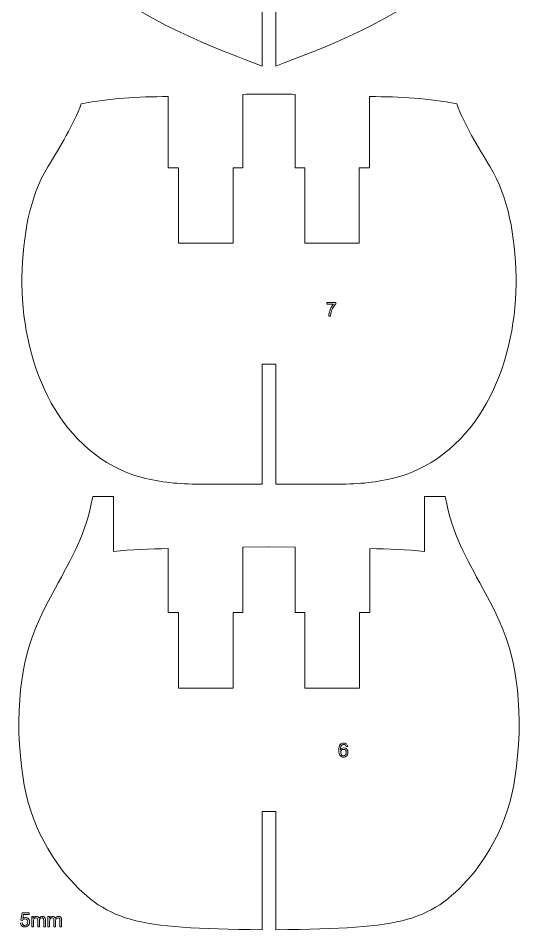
# Model space of a CAD drawing. Header units: millimetres. Extents: x -437 to 859, y -1313 to 762.
# Drawn here: x -437 to -218.4, y -376.7 to 20.5 of the extents above; entities that cross this region are included whole.
import ezdxf

# ---------------------------------------------------------------- set-up
doc = ezdxf.new("R2010")
doc.units = ezdxf.units.MM
doc.header["$MEASUREMENT"] = 0
doc.layers.add('Ebene 1', color=7, linetype='Continuous')

msp = doc.modelspace()

# ---------------------------------------------------------------- linework, layer by layer
at = {"layer": 'Ebene 1', "color": 250, "lineweight": 5}
for points, knots in [([(-327.7291, 194.6862), (-327.7291, 194.6862), (-339.061, 194.6862), (-339.061, 194.6862), (-339.061, 194.6862), (-339.061, 194.6862), (-339.061, 131.2416), (-339.061, 131.2416), (-339.061, 131.2416), (-339.061, 131.2416), (-343.3555, 131.2416), (-343.3555, 131.2416), (-343.3555, 131.2416), (-343.3555, 131.2416), (-343.3555, 98.8497), (-343.3555, 98.8497), (-343.3555, 98.8497), (-343.3555, 98.8497), (-367.0775, 98.8497), (-367.0775, 98.8497), (-367.0775, 98.8497), (-367.0775, 98.8497), (-367.0775, 131.2416), (-367.0775, 131.2416), (-367.0775, 131.2416), (-367.0775, 131.2416), (-371.5765, 131.2416), (-371.5765, 131.2416), (-371.5765, 131.2416), (-371.5765, 131.2416), (-371.5765, 161.7084), (-371.5765, 161.7084), (-371.5765, 161.7084), (-371.5765, 161.7084), (-377.7582, 161.7084), (-377.7582, 161.7084), (-377.7582, 161.7084), (-377.7582, 161.7084), (-377.7582, 192.8722), (-377.7582, 192.8722), (-377.7582, 192.8722), (-386.5273, 192.2077), (-394.0223, 191.9216), (-402.1544, 190.6842), (-402.1544, 190.6842), (-402.0526, 178.9743), (-403.6272, 170.0076), (-406.421, 159.6693), (-406.421, 159.6693), (-413.1707, 138.8286), (-423.8901, 119.0365), (-424.1985, 97.1472), (-424.1985, 97.1472), (-423.9293, 71.544), (-414.458, 46.5042), (-390.9956, 28.2252), (-390.9956, 28.2252), (-371.001, 14.8393), (-350.5369, 7.1813), (-330.7301, -0.3829), (-330.7301, -0.3829), (-330.7301, -0.3829), (-330.7301, 45.2817), (-330.7301, 45.2817), (-330.7301, 45.2817), (-330.7301, 45.2817), (-327.7291, 45.2817), (-327.7291, 45.2817)], [0, 0, 0, 0, 0.05882353, 0.05882353, 0.05882353, 0.05882353, 0.11764706, 0.11764706, 0.11764706, 0.11764706, 0.17647059, 0.17647059, 0.17647059, 0.17647059, 0.23529412, 0.23529412, 0.23529412, 0.23529412, 0.29411765, 0.29411765, 0.29411765, 0.29411765, 0.35294118, 0.35294118, 0.35294118, 0.35294118, 0.41176471, 0.41176471, 0.41176471, 0.41176471, 0.47058824, 0.47058824, 0.47058824, 0.47058824, 0.52941176, 0.52941176, 0.52941176, 0.52941176, 0.58823529, 0.58823529, 0.58823529, 0.58823529, 0.64705882, 0.64705882, 0.64705882, 0.64705882, 0.70588235, 0.70588235, 0.70588235, 0.70588235, 0.76470588, 0.76470588, 0.76470588, 0.76470588, 0.82352941, 0.82352941, 0.82352941, 0.82352941, 0.88235294, 0.88235294, 0.88235294, 0.88235294, 0.94117647, 0.94117647, 0.94117647, 0.94117647, 1, 1, 1, 1]), ([(-327.7585, 194.6862), (-327.7585, 194.6862), (-316.4266, 194.6862), (-316.4266, 194.6862), (-316.4266, 194.6862), (-316.4266, 194.6862), (-316.4266, 131.2416), (-316.4266, 131.2416), (-316.4266, 131.2416), (-316.4266, 131.2416), (-312.1321, 131.2416), (-312.1321, 131.2416), (-312.1321, 131.2416), (-312.1321, 131.2416), (-312.1321, 98.8497), (-312.1321, 98.8497), (-312.1321, 98.8497), (-312.1321, 98.8497), (-288.4101, 98.8497), (-288.4101, 98.8497), (-288.4101, 98.8497), (-288.4101, 98.8497), (-288.4101, 131.2416), (-288.4101, 131.2416), (-288.4101, 131.2416), (-288.4101, 131.2416), (-283.9111, 131.2416), (-283.9111, 131.2416), (-283.9111, 131.2416), (-283.9111, 131.2416), (-283.9111, 161.7084), (-283.9111, 161.7084), (-283.9111, 161.7084), (-283.9111, 161.7084), (-277.7294, 161.7084), (-277.7294, 161.7084), (-277.7294, 161.7084), (-277.7294, 161.7084), (-277.7294, 192.8722), (-277.7294, 192.8722), (-277.7294, 192.8722), (-268.9603, 192.2077), (-261.4653, 191.9216), (-253.3332, 190.6842), (-253.3332, 190.6842), (-253.435, 178.9743), (-251.8604, 170.0076), (-249.0666, 159.6693), (-249.0666, 159.6693), (-242.3169, 138.8286), (-231.5975, 119.0365), (-231.2891, 97.1472), (-231.2891, 97.1472), (-231.5583, 71.544), (-241.0296, 46.5042), (-264.492, 28.2252), (-264.492, 28.2252), (-284.4866, 14.8393), (-304.9507, 7.1813), (-324.7575, -0.3829), (-324.7575, -0.3829), (-324.7575, -0.3829), (-324.7575, 45.2817), (-324.7575, 45.2817), (-324.7575, 45.2817), (-324.7575, 45.2817), (-327.7585, 45.2817), (-327.7585, 45.2817)], [0, 0, 0, 0, 0.05882353, 0.05882353, 0.05882353, 0.05882353, 0.11764706, 0.11764706, 0.11764706, 0.11764706, 0.17647059, 0.17647059, 0.17647059, 0.17647059, 0.23529412, 0.23529412, 0.23529412, 0.23529412, 0.29411765, 0.29411765, 0.29411765, 0.29411765, 0.35294118, 0.35294118, 0.35294118, 0.35294118, 0.41176471, 0.41176471, 0.41176471, 0.41176471, 0.47058824, 0.47058824, 0.47058824, 0.47058824, 0.52941176, 0.52941176, 0.52941176, 0.52941176, 0.58823529, 0.58823529, 0.58823529, 0.58823529, 0.64705882, 0.64705882, 0.64705882, 0.64705882, 0.70588235, 0.70588235, 0.70588235, 0.70588235, 0.76470588, 0.76470588, 0.76470588, 0.76470588, 0.82352941, 0.82352941, 0.82352941, 0.82352941, 0.88235294, 0.88235294, 0.88235294, 0.88235294, 0.94117647, 0.94117647, 0.94117647, 0.94117647, 1, 1, 1, 1]), ([(-327.7291, -12.5769), (-331.4852, -12.5448), (-335.2731, -12.6081), (-339.061, -12.735), (-339.061, -12.735), (-339.061, -12.735), (-339.061, -44.7294), (-339.061, -44.7294), (-339.061, -44.7294), (-339.061, -44.7294), (-343.3555, -44.7294), (-343.3555, -44.7294), (-343.3555, -44.7294), (-343.3555, -44.7294), (-343.3555, -77.4954), (-343.3555, -77.4954), (-343.3555, -77.4954), (-343.3555, -77.4954), (-367.0775, -77.4954), (-367.0775, -77.4954), (-367.0775, -77.4954), (-367.0775, -77.4954), (-367.0775, -44.7294), (-367.0775, -44.7294), (-367.0775, -44.7294), (-367.0775, -44.7294), (-371.5765, -44.7294), (-371.5765, -44.7294), (-371.5765, -44.7294), (-371.5765, -44.7294), (-371.5765, -13.6843), (-371.5765, -13.6843), (-371.5765, -13.6843), (-385.0031, -13.6556), (-397.3727, -14.5329), (-409.5007, -16.7692), (-409.5007, -16.7692), (-412.9214, -26.0496), (-418.6182, -35.3515), (-424.0794, -44.3464), (-424.0794, -44.3464), (-432.3539, -57.975), (-434.7016, -73.9323), (-435.4455, -92.3097), (-435.4455, -92.3097), (-435.7335, -127.5103), (-421.3331, -166.8643), (-386.1662, -178.766), (-386.1662, -178.766), (-377.5304, -181.3221), (-370.5154, -182.2574), (-361.1706, -182.4837), (-361.1706, -182.4837), (-361.1706, -182.4837), (-330.7301, -182.5628), (-330.7301, -182.5628), (-330.7301, -182.5628), (-330.7301, -182.5628), (-330.7301, -130.302), (-330.7301, -130.302), (-330.7301, -130.302), (-330.7301, -130.302), (-327.7291, -130.302), (-327.7291, -130.302)], [0, 0, 0, 0, 0.0625, 0.0625, 0.0625, 0.0625, 0.125, 0.125, 0.125, 0.125, 0.1875, 0.1875, 0.1875, 0.1875, 0.25, 0.25, 0.25, 0.25, 0.3125, 0.3125, 0.3125, 0.3125, 0.375, 0.375, 0.375, 0.375, 0.4375, 0.4375, 0.4375, 0.4375, 0.5, 0.5, 0.5, 0.5, 0.5625, 0.5625, 0.5625, 0.5625, 0.625, 0.625, 0.625, 0.625, 0.6875, 0.6875, 0.6875, 0.6875, 0.75, 0.75, 0.75, 0.75, 0.8125, 0.8125, 0.8125, 0.8125, 0.875, 0.875, 0.875, 0.875, 0.9375, 0.9375, 0.9375, 0.9375, 1, 1, 1, 1]), ([(-327.6855, -12.5769), (-323.9294, -12.5448), (-320.1415, -12.6081), (-316.3536, -12.735), (-316.3536, -12.735), (-316.3536, -12.735), (-316.3536, -44.7294), (-316.3536, -44.7294), (-316.3536, -44.7294), (-316.3536, -44.7294), (-312.0591, -44.7294), (-312.0591, -44.7294), (-312.0591, -44.7294), (-312.0591, -44.7294), (-312.0591, -77.4954), (-312.0591, -77.4954), (-312.0591, -77.4954), (-312.0591, -77.4954), (-288.3371, -77.4954), (-288.3371, -77.4954), (-288.3371, -77.4954), (-288.3371, -77.4954), (-288.3371, -44.7294), (-288.3371, -44.7294), (-288.3371, -44.7294), (-288.3371, -44.7294), (-283.8381, -44.7294), (-283.8381, -44.7294), (-283.8381, -44.7294), (-283.8381, -44.7294), (-283.8381, -13.6843), (-283.8381, -13.6843), (-283.8381, -13.6843), (-270.4115, -13.6556), (-258.0419, -14.5329), (-245.9139, -16.7692), (-245.9139, -16.7692), (-242.4932, -26.0496), (-236.7964, -35.3515), (-231.3352, -44.3464), (-231.3352, -44.3464), (-223.0607, -57.975), (-220.713, -73.9323), (-219.9691, -92.3097), (-219.9691, -92.3097), (-219.6811, -127.5103), (-234.0815, -166.8643), (-269.2484, -178.766), (-269.2484, -178.766), (-277.8842, -181.3221), (-284.8992, -182.2574), (-294.244, -182.4837), (-294.244, -182.4837), (-294.244, -182.4837), (-324.6845, -182.5628), (-324.6845, -182.5628), (-324.6845, -182.5628), (-324.6845, -182.5628), (-324.6845, -130.302), (-324.6845, -130.302), (-324.6845, -130.302), (-324.6845, -130.302), (-327.6855, -130.302), (-327.6855, -130.302)], [0, 0, 0, 0, 0.0625, 0.0625, 0.0625, 0.0625, 0.125, 0.125, 0.125, 0.125, 0.1875, 0.1875, 0.1875, 0.1875, 0.25, 0.25, 0.25, 0.25, 0.3125, 0.3125, 0.3125, 0.3125, 0.375, 0.375, 0.375, 0.375, 0.4375, 0.4375, 0.4375, 0.4375, 0.5, 0.5, 0.5, 0.5, 0.5625, 0.5625, 0.5625, 0.5625, 0.625, 0.625, 0.625, 0.625, 0.6875, 0.6875, 0.6875, 0.6875, 0.75, 0.75, 0.75, 0.75, 0.8125, 0.8125, 0.8125, 0.8125, 0.875, 0.875, 0.875, 0.875, 0.9375, 0.9375, 0.9375, 0.9375, 1, 1, 1, 1]), ([(-302.52, -104.0585), (-302.52, -104.0585), (-302.52, -103.3431), (-302.52, -103.3431), (-302.52, -103.3431), (-302.52, -103.3431), (-298.5971, -103.3431), (-298.5971, -103.3431), (-298.5971, -103.3431), (-298.5971, -103.3431), (-298.5971, -103.9216), (-298.5971, -103.9216), (-298.5971, -103.9216), (-298.9824, -104.3323), (-299.3648, -104.8784), (-299.7444, -105.5585), (-299.7444, -105.5585), (-300.1226, -106.2387), (-300.4161, -106.94), (-300.6221, -107.6583), (-300.6221, -107.6583), (-300.7717, -108.1663), (-300.8662, -108.7208), (-300.9071, -109.3248), (-300.9071, -109.3248), (-300.9071, -109.3248), (-301.672, -109.3248), (-301.672, -109.3248), (-301.672, -109.3248), (-301.6635, -108.8478), (-301.5704, -108.2721), (-301.3911, -107.5962), (-301.3911, -107.5962), (-301.2119, -106.9217), (-300.9551, -106.2697), (-300.6207, -105.6432), (-300.6207, -105.6432), (-300.2848, -105.0167), (-299.9292, -104.4875), (-299.5511, -104.0585), (-299.5511, -104.0585), (-299.5511, -104.0585), (-302.52, -104.0585), (-302.52, -104.0585)], [0, 0, 0, 0, 0.09090909, 0.09090909, 0.09090909, 0.09090909, 0.18181818, 0.18181818, 0.18181818, 0.18181818, 0.27272727, 0.27272727, 0.27272727, 0.27272727, 0.36363636, 0.36363636, 0.36363636, 0.36363636, 0.45454545, 0.45454545, 0.45454545, 0.45454545, 0.54545455, 0.54545455, 0.54545455, 0.54545455, 0.63636364, 0.63636364, 0.63636364, 0.63636364, 0.72727273, 0.72727273, 0.72727273, 0.72727273, 0.81818182, 0.81818182, 0.81818182, 0.81818182, 0.90909091, 0.90909091, 0.90909091, 0.90909091, 1, 1, 1, 1]), ([(-327.7291, -209.817), (-327.7291, -209.817), (-339.061, -210.0215), (-339.061, -210.0215), (-339.061, -210.0215), (-339.061, -210.0215), (-339.061, -238.447), (-339.061, -238.447), (-339.061, -238.447), (-339.061, -238.447), (-343.3555, -238.447), (-343.3555, -238.447), (-343.3555, -238.447), (-343.3555, -238.447), (-343.3555, -271.3715), (-343.3555, -271.3715), (-343.3555, -271.3715), (-343.3555, -271.3715), (-367.0775, -271.3715), (-367.0775, -271.3715), (-367.0775, -271.3715), (-367.0775, -271.3715), (-367.0775, -238.447), (-367.0775, -238.447), (-367.0775, -238.447), (-367.0775, -238.447), (-371.5765, -238.447), (-371.5765, -238.447), (-371.5765, -238.447), (-371.5765, -238.447), (-371.5765, -210.635), (-371.5765, -210.635), (-371.5765, -210.635), (-379.6844, -210.7201), (-387.6655, -210.9517), (-395.503, -211.911), (-395.503, -211.911), (-395.503, -211.911), (-395.503, -187.9355), (-395.503, -187.9355), (-395.503, -187.9355), (-395.503, -187.9355), (-404.501, -187.9355), (-404.501, -187.9355), (-404.501, -187.9355), (-407.6773, -205.1602), (-413.5446, -214.1049), (-420.861, -228.0175), (-420.861, -228.0175), (-432.4726, -248.7369), (-436.9773, -262.9012), (-436.652, -291.0035), (-436.652, -291.0035), (-435.5653, -319.0035), (-430.4856, -333.2245), (-417.5935, -351.1265), (-417.5935, -351.1265), (-398.368, -373.6543), (-387.0775, -376.0341), (-330.7301, -376.689), (-330.7301, -376.689), (-330.7301, -376.689), (-330.7301, -325.155), (-330.7301, -325.155), (-330.7301, -325.155), (-330.7301, -325.155), (-327.7291, -325.1549), (-327.7291, -325.1549)], [0, 0, 0, 0, 0.05882353, 0.05882353, 0.05882353, 0.05882353, 0.11764706, 0.11764706, 0.11764706, 0.11764706, 0.17647059, 0.17647059, 0.17647059, 0.17647059, 0.23529412, 0.23529412, 0.23529412, 0.23529412, 0.29411765, 0.29411765, 0.29411765, 0.29411765, 0.35294118, 0.35294118, 0.35294118, 0.35294118, 0.41176471, 0.41176471, 0.41176471, 0.41176471, 0.47058824, 0.47058824, 0.47058824, 0.47058824, 0.52941176, 0.52941176, 0.52941176, 0.52941176, 0.58823529, 0.58823529, 0.58823529, 0.58823529, 0.64705882, 0.64705882, 0.64705882, 0.64705882, 0.70588235, 0.70588235, 0.70588235, 0.70588235, 0.76470588, 0.76470588, 0.76470588, 0.76470588, 0.82352941, 0.82352941, 0.82352941, 0.82352941, 0.88235294, 0.88235294, 0.88235294, 0.88235294, 0.94117647, 0.94117647, 0.94117647, 0.94117647, 1, 1, 1, 1]), ([(-327.6683, -209.817), (-327.6683, -209.817), (-316.3364, -210.0215), (-316.3364, -210.0215), (-316.3364, -210.0215), (-316.3364, -210.0215), (-316.3364, -238.447), (-316.3364, -238.447), (-316.3364, -238.447), (-316.3364, -238.447), (-312.0419, -238.447), (-312.0419, -238.447), (-312.0419, -238.447), (-312.0419, -238.447), (-312.0419, -271.3715), (-312.0419, -271.3715), (-312.0419, -271.3715), (-312.0419, -271.3715), (-288.3199, -271.3715), (-288.3199, -271.3715), (-288.3199, -271.3715), (-288.3199, -271.3715), (-288.3199, -238.447), (-288.3199, -238.447), (-288.3199, -238.447), (-288.3199, -238.447), (-283.8209, -238.447), (-283.8209, -238.447), (-283.8209, -238.447), (-283.8209, -238.447), (-283.8209, -210.635), (-283.8209, -210.635), (-283.8209, -210.635), (-275.713, -210.7201), (-267.7319, -210.9517), (-259.8944, -211.911), (-259.8944, -211.911), (-259.8944, -211.911), (-259.8944, -187.9355), (-259.8944, -187.9355), (-259.8944, -187.9355), (-259.8944, -187.9355), (-250.8964, -187.9355), (-250.8964, -187.9355), (-250.8964, -187.9355), (-247.7201, -205.1602), (-241.8528, -214.1049), (-234.5364, -228.0175), (-234.5364, -228.0175), (-222.9248, -248.7369), (-218.4201, -262.9012), (-218.7454, -291.0035), (-218.7454, -291.0035), (-219.8321, -319.0035), (-224.9118, -333.2245), (-237.8039, -351.1265), (-237.8039, -351.1265), (-257.0294, -373.6543), (-268.3199, -376.0341), (-324.6673, -376.689), (-324.6673, -376.689), (-324.6673, -376.689), (-324.6673, -325.155), (-324.6673, -325.155), (-324.6673, -325.155), (-324.6673, -325.155), (-327.6683, -325.1549), (-327.6683, -325.1549)], [0, 0, 0, 0, 0.05882353, 0.05882353, 0.05882353, 0.05882353, 0.11764706, 0.11764706, 0.11764706, 0.11764706, 0.17647059, 0.17647059, 0.17647059, 0.17647059, 0.23529412, 0.23529412, 0.23529412, 0.23529412, 0.29411765, 0.29411765, 0.29411765, 0.29411765, 0.35294118, 0.35294118, 0.35294118, 0.35294118, 0.41176471, 0.41176471, 0.41176471, 0.41176471, 0.47058824, 0.47058824, 0.47058824, 0.47058824, 0.52941176, 0.52941176, 0.52941176, 0.52941176, 0.58823529, 0.58823529, 0.58823529, 0.58823529, 0.64705882, 0.64705882, 0.64705882, 0.64705882, 0.70588235, 0.70588235, 0.70588235, 0.70588235, 0.76470588, 0.76470588, 0.76470588, 0.76470588, 0.82352941, 0.82352941, 0.82352941, 0.82352941, 0.88235294, 0.88235294, 0.88235294, 0.88235294, 0.94117647, 0.94117647, 0.94117647, 0.94117647, 1, 1, 1, 1]), ([(-293.3942, -296.8261), (-293.3942, -296.8261), (-294.1336, -296.884), (-294.1336, -296.884), (-294.1336, -296.884), (-294.2, -296.5919), (-294.2931, -296.3788), (-294.4145, -296.2476), (-294.4145, -296.2476), (-294.6162, -296.0345), (-294.8646, -295.9287), (-295.1595, -295.9287), (-295.1595, -295.9287), (-295.3966, -295.9287), (-295.604, -295.995), (-295.7832, -296.1276), (-295.7832, -296.1276), (-296.0175, -296.2984), (-296.2023, -296.5482), (-296.3378, -296.8755), (-296.3378, -296.8755), (-296.4719, -297.2029), (-296.5424, -297.67), (-296.5481, -298.2768), (-296.5481, -298.2768), (-296.3689, -298.0044), (-296.1501, -297.8012), (-295.8905, -297.6686), (-295.8905, -297.6686), (-295.6322, -297.5374), (-295.3599, -297.471), (-295.0763, -297.471), (-295.0763, -297.471), (-294.5796, -297.471), (-294.1576, -297.6531), (-293.8091, -298.0185), (-293.8091, -298.0185), (-293.4605, -298.384), (-293.2856, -298.8553), (-293.2856, -299.4339), (-293.2856, -299.4339), (-293.2856, -299.8149), (-293.3688, -300.1677), (-293.5325, -300.4951), (-293.5325, -300.4951), (-293.6962, -300.821), (-293.922, -301.0722), (-294.2084, -301.2458), (-294.2084, -301.2458), (-294.4949, -301.4193), (-294.8194, -301.5054), (-295.1835, -301.5054), (-295.1835, -301.5054), (-295.8044, -301.5054), (-296.3096, -301.2782), (-296.7005, -300.821), (-296.7005, -300.821), (-297.0928, -300.3652), (-297.2875, -299.6131), (-297.2875, -298.5661), (-297.2875, -298.5661), (-297.2875, -297.3948), (-297.0716, -296.5439), (-296.6384, -296.0119), (-296.6384, -296.0119), (-296.2616, -295.5491), (-295.7536, -295.3163), (-295.113, -295.3163), (-295.113, -295.3163), (-294.6374, -295.3163), (-294.2465, -295.4503), (-293.9417, -295.7184), (-293.9417, -295.7184), (-293.6369, -295.9851), (-293.4549, -296.3548), (-293.3942, -296.8261)], [0, 0, 0, 0, 0.05263158, 0.05263158, 0.05263158, 0.05263158, 0.10526316, 0.10526316, 0.10526316, 0.10526316, 0.15789474, 0.15789474, 0.15789474, 0.15789474, 0.21052632, 0.21052632, 0.21052632, 0.21052632, 0.26315789, 0.26315789, 0.26315789, 0.26315789, 0.31578947, 0.31578947, 0.31578947, 0.31578947, 0.36842105, 0.36842105, 0.36842105, 0.36842105, 0.42105263, 0.42105263, 0.42105263, 0.42105263, 0.47368421, 0.47368421, 0.47368421, 0.47368421, 0.52631579, 0.52631579, 0.52631579, 0.52631579, 0.57894737, 0.57894737, 0.57894737, 0.57894737, 0.63157895, 0.63157895, 0.63157895, 0.63157895, 0.68421053, 0.68421053, 0.68421053, 0.68421053, 0.73684211, 0.73684211, 0.73684211, 0.73684211, 0.78947368, 0.78947368, 0.78947368, 0.78947368, 0.84210526, 0.84210526, 0.84210526, 0.84210526, 0.89473684, 0.89473684, 0.89473684, 0.89473684, 0.94736842, 0.94736842, 0.94736842, 0.94736842, 1, 1, 1, 1]), ([(-296.4324, -299.4381), (-296.4324, -299.6949), (-296.3773, -299.9405), (-296.2687, -300.1747), (-296.2687, -300.1747), (-296.16, -300.409), (-296.0076, -300.5868), (-295.8129, -300.7095), (-295.8129, -300.7095), (-295.6167, -300.8323), (-295.4107, -300.8944), (-295.1962, -300.8944), (-295.1962, -300.8944), (-294.8815, -300.8944), (-294.612, -300.7674), (-294.3862, -300.5134), (-294.3862, -300.5134), (-294.1605, -300.2594), (-294.0476, -299.9151), (-294.0476, -299.4805), (-294.0476, -299.4805), (-294.0476, -299.0614), (-294.159, -298.7312), (-294.382, -298.4899), (-294.382, -298.4899), (-294.605, -298.2486), (-294.8858, -298.1286), (-295.2244, -298.1286), (-295.2244, -298.1286), (-295.5617, -298.1286), (-295.8467, -298.2486), (-296.081, -298.4899), (-296.081, -298.4899), (-296.3152, -298.7312), (-296.4324, -299.0472), (-296.4324, -299.4381)], [0, 0, 0, 0, 0.11111111, 0.11111111, 0.11111111, 0.11111111, 0.22222222, 0.22222222, 0.22222222, 0.22222222, 0.33333333, 0.33333333, 0.33333333, 0.33333333, 0.44444444, 0.44444444, 0.44444444, 0.44444444, 0.55555556, 0.55555556, 0.55555556, 0.55555556, 0.66666667, 0.66666667, 0.66666667, 0.66666667, 0.77777778, 0.77777778, 0.77777778, 0.77777778, 0.88888889, 0.88888889, 0.88888889, 0.88888889, 1, 1, 1, 1]), ([(-436.0095, -373.7667), (-436.0095, -373.7667), (-435.2278, -373.7004), (-435.2278, -373.7004), (-435.2278, -373.7004), (-435.1699, -374.0814), (-435.0359, -374.3664), (-434.8256, -374.5583), (-434.8256, -374.5583), (-434.6139, -374.7502), (-434.3599, -374.8462), (-434.0622, -374.8462), (-434.0622, -374.8462), (-433.7038, -374.8462), (-433.4004, -374.7107), (-433.1534, -374.4412), (-433.1534, -374.4412), (-432.9051, -374.1703), (-432.7809, -373.8118), (-432.7809, -373.3659), (-432.7809, -373.3659), (-432.7809, -372.9412), (-432.8994, -372.6068), (-433.1379, -372.3612), (-433.1379, -372.3612), (-433.3764, -372.1157), (-433.6882, -371.9929), (-434.0749, -371.9929), (-434.0749, -371.9929), (-434.3148, -371.9929), (-434.5307, -372.048), (-434.724, -372.1566), (-434.724, -372.1566), (-434.9173, -372.2653), (-435.0683, -372.4064), (-435.1784, -372.5799), (-435.1784, -372.5799), (-435.1784, -372.5799), (-435.8769, -372.4896), (-435.8769, -372.4896), (-435.8769, -372.4896), (-435.8769, -372.4896), (-435.2899, -369.3767), (-435.2899, -369.3767), (-435.2899, -369.3767), (-435.2899, -369.3767), (-432.2757, -369.3767), (-432.2757, -369.3767), (-432.2757, -369.3767), (-432.2757, -369.3767), (-432.2757, -370.0879), (-432.2757, -370.0879), (-432.2757, -370.0879), (-432.2757, -370.0879), (-434.6944, -370.0879), (-434.6944, -370.0879), (-434.6944, -370.0879), (-434.6944, -370.0879), (-435.0218, -371.7163), (-435.0218, -371.7163), (-435.0218, -371.7163), (-434.6577, -371.4623), (-434.2753, -371.3353), (-433.8759, -371.3353), (-433.8759, -371.3353), (-433.3468, -371.3353), (-432.9008, -371.5188), (-432.5368, -371.8857), (-432.5368, -371.8857), (-432.1727, -372.2526), (-431.9907, -372.7239), (-431.9907, -373.2996), (-431.9907, -373.2996), (-431.9907, -373.8485), (-432.1515, -374.3227), (-432.4705, -374.722), (-432.4705, -374.722), (-432.8599, -375.2117), (-433.3905, -375.4572), (-434.0622, -375.4572), (-434.0622, -375.4572), (-434.6139, -375.4572), (-435.0641, -375.3034), (-435.4126, -374.9944), (-435.4126, -374.9944), (-435.7612, -374.6853), (-435.9601, -374.2761), (-436.0095, -373.7667)], [0, 0, 0, 0, 0.04545455, 0.04545455, 0.04545455, 0.04545455, 0.09090909, 0.09090909, 0.09090909, 0.09090909, 0.13636364, 0.13636364, 0.13636364, 0.13636364, 0.18181818, 0.18181818, 0.18181818, 0.18181818, 0.22727273, 0.22727273, 0.22727273, 0.22727273, 0.27272727, 0.27272727, 0.27272727, 0.27272727, 0.31818182, 0.31818182, 0.31818182, 0.31818182, 0.36363636, 0.36363636, 0.36363636, 0.36363636, 0.40909091, 0.40909091, 0.40909091, 0.40909091, 0.45454545, 0.45454545, 0.45454545, 0.45454545, 0.5, 0.5, 0.5, 0.5, 0.54545455, 0.54545455, 0.54545455, 0.54545455, 0.59090909, 0.59090909, 0.59090909, 0.59090909, 0.63636364, 0.63636364, 0.63636364, 0.63636364, 0.68181818, 0.68181818, 0.68181818, 0.68181818, 0.72727273, 0.72727273, 0.72727273, 0.72727273, 0.77272727, 0.77272727, 0.77272727, 0.77272727, 0.81818182, 0.81818182, 0.81818182, 0.81818182, 0.86363636, 0.86363636, 0.86363636, 0.86363636, 0.90909091, 0.90909091, 0.90909091, 0.90909091, 0.95454545, 0.95454545, 0.95454545, 0.95454545, 1, 1, 1, 1]), ([(-431.0932, -375.3542), (-431.0932, -375.3542), (-431.0932, -370.9642), (-431.0932, -370.9642), (-431.0932, -370.9642), (-431.0932, -370.9642), (-430.4286, -370.9642), (-430.4286, -370.9642), (-430.4286, -370.9642), (-430.4286, -370.9642), (-430.4286, -371.5795), (-430.4286, -371.5795), (-430.4286, -371.5795), (-430.2903, -371.365), (-430.1068, -371.1914), (-429.8782, -371.0616), (-429.8782, -371.0616), (-429.6496, -370.9303), (-429.3886, -370.864), (-429.0965, -370.864), (-429.0965, -370.864), (-428.7719, -370.864), (-428.5052, -370.9318), (-428.2978, -371.0672), (-428.2978, -371.0672), (-428.0889, -371.2027), (-427.9422, -371.3904), (-427.8575, -371.6331), (-427.8575, -371.6331), (-427.509, -371.1208), (-427.0574, -370.864), (-426.5014, -370.864), (-426.5014, -370.864), (-426.0654, -370.864), (-425.731, -370.9854), (-425.4967, -371.2267), (-425.4967, -371.2267), (-425.2625, -371.468), (-425.1453, -371.8391), (-425.1453, -372.3401), (-425.1453, -372.3401), (-425.1453, -372.3401), (-425.1453, -375.3542), (-425.1453, -375.3542), (-425.1453, -375.3542), (-425.1453, -375.3542), (-425.8848, -375.3542), (-425.8848, -375.3542), (-425.8848, -375.3542), (-425.8848, -375.3542), (-425.8848, -372.5884), (-425.8848, -372.5884), (-425.8848, -372.5884), (-425.8848, -372.2907), (-425.9088, -372.0762), (-425.9567, -371.9449), (-425.9567, -371.9449), (-426.0061, -371.8151), (-426.0936, -371.7093), (-426.2192, -371.6289), (-426.2192, -371.6289), (-426.3462, -371.5498), (-426.4958, -371.5089), (-426.6665, -371.5089), (-426.6665, -371.5089), (-426.9756, -371.5089), (-427.231, -371.6119), (-427.4356, -371.8179), (-427.4356, -371.8179), (-427.6388, -372.0226), (-427.7418, -372.3513), (-427.7418, -372.8029), (-427.7418, -372.8029), (-427.7418, -372.8029), (-427.7418, -375.3542), (-427.7418, -375.3542), (-427.7418, -375.3542), (-427.7418, -375.3542), (-428.4855, -375.3542), (-428.4855, -375.3542), (-428.4855, -375.3542), (-428.4855, -375.3542), (-428.4855, -372.5023), (-428.4855, -372.5023), (-428.4855, -372.5023), (-428.4855, -372.1707), (-428.5461, -371.9224), (-428.6675, -371.7573), (-428.6675, -371.7573), (-428.7888, -371.5922), (-428.9864, -371.5089), (-429.263, -371.5089), (-429.263, -371.5089), (-429.4718, -371.5089), (-429.6651, -371.5639), (-429.8429, -371.6754), (-429.8429, -371.6754), (-430.0207, -371.7855), (-430.1506, -371.9464), (-430.2296, -372.158), (-430.2296, -372.158), (-430.31, -372.3711), (-430.3495, -372.6773), (-430.3495, -373.0767), (-430.3495, -373.0767), (-430.3495, -373.0767), (-430.3495, -375.3542), (-430.3495, -375.3542), (-430.3495, -375.3542), (-430.3495, -375.3542), (-431.0932, -375.3542), (-431.0932, -375.3542)], [0, 0, 0, 0, 0.03571429, 0.03571429, 0.03571429, 0.03571429, 0.07142857, 0.07142857, 0.07142857, 0.07142857, 0.10714286, 0.10714286, 0.10714286, 0.10714286, 0.14285714, 0.14285714, 0.14285714, 0.14285714, 0.17857143, 0.17857143, 0.17857143, 0.17857143, 0.21428571, 0.21428571, 0.21428571, 0.21428571, 0.25, 0.25, 0.25, 0.25, 0.28571429, 0.28571429, 0.28571429, 0.28571429, 0.32142857, 0.32142857, 0.32142857, 0.32142857, 0.35714286, 0.35714286, 0.35714286, 0.35714286, 0.39285714, 0.39285714, 0.39285714, 0.39285714, 0.42857143, 0.42857143, 0.42857143, 0.42857143, 0.46428571, 0.46428571, 0.46428571, 0.46428571, 0.5, 0.5, 0.5, 0.5, 0.53571429, 0.53571429, 0.53571429, 0.53571429, 0.57142857, 0.57142857, 0.57142857, 0.57142857, 0.60714286, 0.60714286, 0.60714286, 0.60714286, 0.64285714, 0.64285714, 0.64285714, 0.64285714, 0.67857143, 0.67857143, 0.67857143, 0.67857143, 0.71428571, 0.71428571, 0.71428571, 0.71428571, 0.75, 0.75, 0.75, 0.75, 0.78571429, 0.78571429, 0.78571429, 0.78571429, 0.82142857, 0.82142857, 0.82142857, 0.82142857, 0.85714286, 0.85714286, 0.85714286, 0.85714286, 0.89285714, 0.89285714, 0.89285714, 0.89285714, 0.92857143, 0.92857143, 0.92857143, 0.92857143, 0.96428571, 0.96428571, 0.96428571, 0.96428571, 1, 1, 1, 1]), ([(-424.0404, -375.3542), (-424.0404, -375.3542), (-424.0404, -370.9642), (-424.0404, -370.9642), (-424.0404, -370.9642), (-424.0404, -370.9642), (-423.3758, -370.9642), (-423.3758, -370.9642), (-423.3758, -370.9642), (-423.3758, -370.9642), (-423.3758, -371.5795), (-423.3758, -371.5795), (-423.3758, -371.5795), (-423.2375, -371.365), (-423.054, -371.1914), (-422.8254, -371.0616), (-422.8254, -371.0616), (-422.5968, -370.9303), (-422.3358, -370.864), (-422.0437, -370.864), (-422.0437, -370.864), (-421.7191, -370.864), (-421.4524, -370.9318), (-421.245, -371.0672), (-421.245, -371.0672), (-421.0361, -371.2027), (-420.8894, -371.3904), (-420.8047, -371.6331), (-420.8047, -371.6331), (-420.4562, -371.1208), (-420.0046, -370.864), (-419.4486, -370.864), (-419.4486, -370.864), (-419.0126, -370.864), (-418.6782, -370.9854), (-418.4439, -371.2267), (-418.4439, -371.2267), (-418.2097, -371.468), (-418.0925, -371.8391), (-418.0925, -372.3401), (-418.0925, -372.3401), (-418.0925, -372.3401), (-418.0925, -375.3542), (-418.0925, -375.3542), (-418.0925, -375.3542), (-418.0925, -375.3542), (-418.832, -375.3542), (-418.832, -375.3542), (-418.832, -375.3542), (-418.832, -375.3542), (-418.832, -372.5884), (-418.832, -372.5884), (-418.832, -372.5884), (-418.832, -372.2907), (-418.856, -372.0762), (-418.9039, -371.9449), (-418.9039, -371.9449), (-418.9533, -371.8151), (-419.0408, -371.7093), (-419.1664, -371.6289), (-419.1664, -371.6289), (-419.2934, -371.5498), (-419.443, -371.5089), (-419.6137, -371.5089), (-419.6137, -371.5089), (-419.9228, -371.5089), (-420.1782, -371.6119), (-420.3828, -371.8179), (-420.3828, -371.8179), (-420.586, -372.0226), (-420.689, -372.3513), (-420.689, -372.8029), (-420.689, -372.8029), (-420.689, -372.8029), (-420.689, -375.3542), (-420.689, -375.3542), (-420.689, -375.3542), (-420.689, -375.3542), (-421.4327, -375.3542), (-421.4327, -375.3542), (-421.4327, -375.3542), (-421.4327, -375.3542), (-421.4327, -372.5023), (-421.4327, -372.5023), (-421.4327, -372.5023), (-421.4327, -372.1707), (-421.4933, -371.9224), (-421.6147, -371.7573), (-421.6147, -371.7573), (-421.736, -371.5922), (-421.9336, -371.5089), (-422.2102, -371.5089), (-422.2102, -371.5089), (-422.419, -371.5089), (-422.6123, -371.5639), (-422.7901, -371.6754), (-422.7901, -371.6754), (-422.9679, -371.7855), (-423.0978, -371.9464), (-423.1768, -372.158), (-423.1768, -372.158), (-423.2572, -372.3711), (-423.2967, -372.6773), (-423.2967, -373.0767), (-423.2967, -373.0767), (-423.2967, -373.0767), (-423.2967, -375.3542), (-423.2967, -375.3542), (-423.2967, -375.3542), (-423.2967, -375.3542), (-424.0404, -375.3542), (-424.0404, -375.3542)], [0, 0, 0, 0, 0.03571429, 0.03571429, 0.03571429, 0.03571429, 0.07142857, 0.07142857, 0.07142857, 0.07142857, 0.10714286, 0.10714286, 0.10714286, 0.10714286, 0.14285714, 0.14285714, 0.14285714, 0.14285714, 0.17857143, 0.17857143, 0.17857143, 0.17857143, 0.21428571, 0.21428571, 0.21428571, 0.21428571, 0.25, 0.25, 0.25, 0.25, 0.28571429, 0.28571429, 0.28571429, 0.28571429, 0.32142857, 0.32142857, 0.32142857, 0.32142857, 0.35714286, 0.35714286, 0.35714286, 0.35714286, 0.39285714, 0.39285714, 0.39285714, 0.39285714, 0.42857143, 0.42857143, 0.42857143, 0.42857143, 0.46428571, 0.46428571, 0.46428571, 0.46428571, 0.5, 0.5, 0.5, 0.5, 0.53571429, 0.53571429, 0.53571429, 0.53571429, 0.57142857, 0.57142857, 0.57142857, 0.57142857, 0.60714286, 0.60714286, 0.60714286, 0.60714286, 0.64285714, 0.64285714, 0.64285714, 0.64285714, 0.67857143, 0.67857143, 0.67857143, 0.67857143, 0.71428571, 0.71428571, 0.71428571, 0.71428571, 0.75, 0.75, 0.75, 0.75, 0.78571429, 0.78571429, 0.78571429, 0.78571429, 0.82142857, 0.82142857, 0.82142857, 0.82142857, 0.85714286, 0.85714286, 0.85714286, 0.85714286, 0.89285714, 0.89285714, 0.89285714, 0.89285714, 0.92857143, 0.92857143, 0.92857143, 0.92857143, 0.96428571, 0.96428571, 0.96428571, 0.96428571, 1, 1, 1, 1])]:
    msp.add_open_spline(points, degree=3, knots=knots, dxfattribs=at)

doc.saveas('drawing.dxf')
